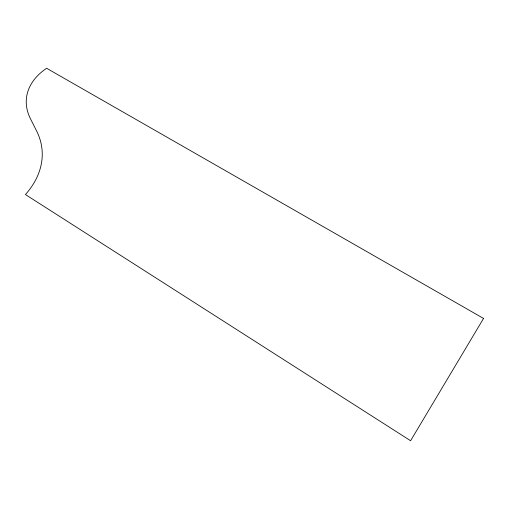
<?xml version="1.0" encoding="UTF-8"?>
<svg xmlns="http://www.w3.org/2000/svg" width="509" height="509" viewBox="0 0 509 509"><rect width="100%" height="100%" fill="white"/><g stroke="black" fill="none" stroke-linecap="round" stroke-linejoin="round"><path stroke-width="0.76" d="M483.55 318.443L410.591 440.737L25.45 194.553A120.938 77.801 -3.7 0 0 36.54 130.826L30.502 118.845A85.143 53.432 6.1 0 1 46.612 68.263L483.55 318.443"/></g></svg>
